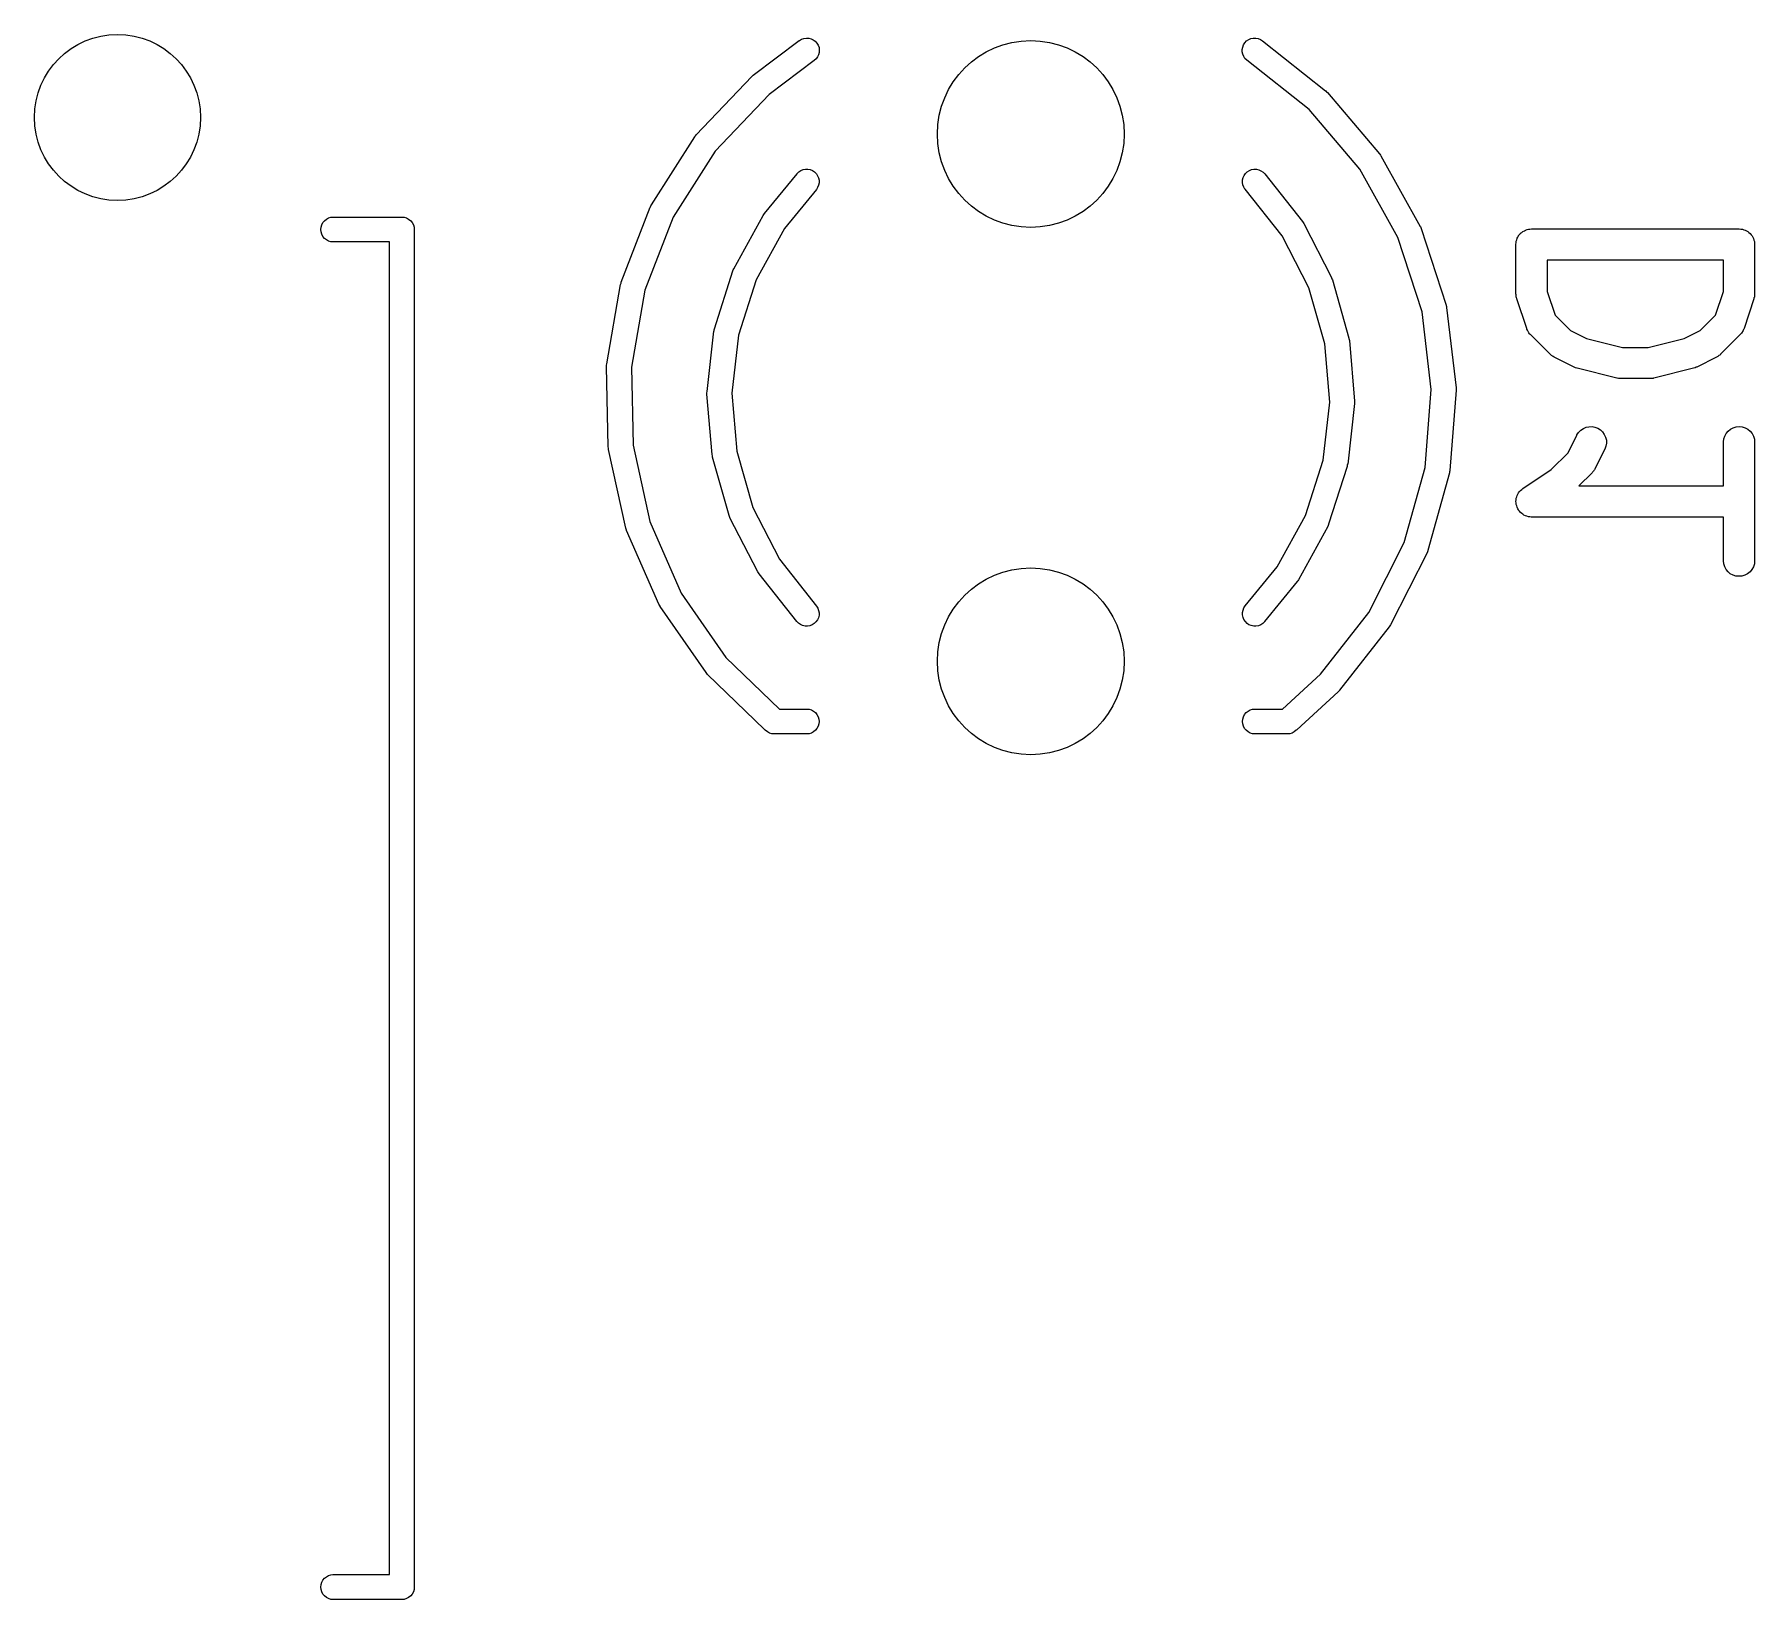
# Model space of a CAD drawing. Extents: x 140.2 to 175.1, y -102.6 to -62.2.
# Drawn here: x 163.6 to 171.89, y -71.37 to -63.83 of the extents above; entities that cross this region are included whole.
import ezdxf

# ---------------------------------------------------------------- set-up
doc = ezdxf.new("R2010")
doc.units = 0
doc.layers.add('BLACK', color=7, linetype='CONTINUOUS')

msp = doc.modelspace()

# ---------------------------------------------------------------- linework, layer by layer
at = {"layer": 'BLACK', "linetype": 'CONTINUOUS'}
for p, q in [((167.063, -64.026), (167.285, -63.8596)), ((167.285, -63.8596), (167.286, -63.8591)), ((167.286, -63.8591), (167.296, -63.8532)), ((167.296, -63.8532), (167.307, -63.8494)), ((167.307, -63.8494), (167.319, -63.8477)), ((167.319, -63.8477), (167.331, -63.8484)), ((167.331, -63.8484), (167.342, -63.8513)), ((167.342, -63.8513), (167.352, -63.8563)), ((167.352, -63.8563), (167.362, -63.8633)), ((167.362, -63.8633), (167.37, -63.872)), ((167.37, -63.872), (167.376, -63.8821)), ((167.376, -63.8821), (167.38, -63.8931)), ((169.419, -63.9022), (169.421, -63.8907)), ((169.421, -63.8907), (169.425, -63.8798)), ((169.425, -63.8798), (169.432, -63.8701)), ((169.432, -63.8701), (169.44, -63.8617)), ((169.44, -63.8617), (169.45, -63.8551)), ((169.45, -63.8551), (169.46, -63.8505)), ((169.46, -63.8505), (169.472, -63.848)), ((169.472, -63.848), (169.484, -63.8479)), ((169.484, -63.8479), (169.495, -63.85)), ((169.495, -63.85), (169.506, -63.8543)), ((169.506, -63.8543), (169.516, -63.8607)), ((169.516, -63.8607), (169.82, -64.102)), ((167.357, -63.9557), (167.139, -64.1191)), ((167.366, -63.9478), (167.357, -63.9557)), ((167.373, -63.9384), (167.366, -63.9478)), ((167.378, -63.9278), (167.373, -63.9384)), ((167.381, -63.9164), (167.378, -63.9278)), ((167.38, -63.8931), (167.381, -63.9047)), ((167.381, -63.9047), (167.381, -63.9164)), ((169.419, -63.9139), (169.419, -63.9022)), ((169.421, -63.9254), (169.419, -63.9139)), ((169.426, -63.9362), (169.421, -63.9254)), ((169.432, -63.9459), (169.426, -63.9362)), ((169.441, -63.9541), (169.432, -63.9459)), ((169.441, -63.9547), (169.441, -63.9541)), ((169.741, -64.1924), (169.441, -63.9547)), ((166.788, -64.314), (167.056, -64.0327)), ((167.056, -64.0321), (167.06, -64.0291)), ((167.056, -64.0327), (167.056, -64.0321)), ((167.06, -64.0291), (167.063, -64.026)), ((167.139, -64.1191), (166.879, -64.3925)), ((169.82, -64.102), (169.821, -64.1025)), ((169.821, -64.1025), (169.825, -64.1064)), ((169.825, -64.1064), (169.829, -64.1101)), ((169.829, -64.1101), (170.08, -64.406)), ((169.985, -64.4793), (169.741, -64.1924)), ((166.573, -64.6513), (166.781, -64.3233)), ((166.781, -64.3226), (166.785, -64.3183)), ((166.781, -64.3233), (166.781, -64.3226)), ((166.785, -64.3183), (166.788, -64.314)), ((166.879, -64.3925), (166.677, -64.7106)), ((170.08, -64.406), (170.081, -64.4066)), ((170.081, -64.4066), (170.084, -64.4112)), ((170.084, -64.4112), (170.087, -64.4156)), ((170.087, -64.4156), (170.276, -64.7547)), ((167.117, -64.6934), (167.274, -64.5009)), ((167.274, -64.5003), (167.283, -64.4921)), ((167.274, -64.5009), (167.274, -64.5003)), ((167.283, -64.4921), (167.292, -64.4857)), ((167.292, -64.4857), (167.303, -64.4813)), ((167.303, -64.4813), (167.315, -64.4791)), ((167.315, -64.4791), (167.326, -64.4792)), ((167.326, -64.4792), (167.338, -64.4816)), ((167.338, -64.4816), (167.349, -64.4861)), ((167.349, -64.4861), (167.358, -64.4926)), ((167.358, -64.4926), (167.367, -64.501)), ((167.367, -64.501), (167.373, -64.5107)), ((167.373, -64.5107), (167.378, -64.5215)), ((167.378, -64.5215), (167.38, -64.533)), ((167.38, -64.5447), (167.378, -64.5562)), ((167.38, -64.533), (167.38, -64.5447)), ((169.42, -64.5313), (169.423, -64.5199)), ((169.42, -64.543), (169.42, -64.5313)), ((169.422, -64.5546), (169.42, -64.543)), ((169.426, -64.5655), (169.422, -64.5546)), ((169.423, -64.5199), (169.428, -64.5092)), ((169.428, -64.5092), (169.434, -64.4996)), ((169.434, -64.4996), (169.443, -64.4916)), ((169.443, -64.4916), (169.453, -64.4853)), ((169.453, -64.4853), (169.464, -64.4811)), ((169.464, -64.4811), (169.475, -64.479)), ((169.475, -64.479), (169.487, -64.4793)), ((169.487, -64.4793), (169.498, -64.4818)), ((169.498, -64.4818), (169.509, -64.4865)), ((169.509, -64.4865), (169.519, -64.4932)), ((169.519, -64.4932), (169.527, -64.5016)), ((169.527, -64.5016), (169.709, -64.7312)), ((170.169, -64.8081), (169.985, -64.4793)), ((167.367, -64.5768), (167.213, -64.7651)), ((167.373, -64.567), (167.367, -64.5768)), ((167.378, -64.5562), (167.373, -64.567)), ((169.432, -64.5754), (169.426, -64.5655)), ((169.433, -64.5761), (169.432, -64.5754)), ((169.611, -64.8011), (169.433, -64.5761)), ((164.997, -64.7274), (165.007, -64.7199)), ((165.007, -64.7199), (165.017, -64.7143)), ((165.017, -64.7143), (165.028, -64.7109)), ((165.028, -64.7109), (165.037, -64.71)), ((165.037, -64.71), (165.367, -64.71)), ((165.367, -64.71), (165.37, -64.7097)), ((165.37, -64.7097), (165.373, -64.71)), ((165.373, -64.71), (165.373, -64.71)), ((165.373, -64.71), (165.382, -64.7109)), ((165.382, -64.7109), (165.393, -64.7143)), ((165.393, -64.7143), (165.403, -64.7199)), ((165.403, -64.7199), (165.413, -64.7274)), ((166.427, -65.0239), (166.567, -64.6617)), ((166.677, -64.7106), (166.541, -65.0617)), ((166.567, -64.6617), (166.568, -64.6609)), ((166.568, -64.6609), (166.57, -64.6561)), ((166.57, -64.6561), (166.573, -64.6513)), ((166.969, -64.9588), (167.111, -64.7024)), ((167.111, -64.7017), (167.114, -64.6976)), ((167.111, -64.7024), (167.111, -64.7017)), ((167.114, -64.6976), (167.117, -64.6934)), ((164.98, -64.77), (164.981, -64.7582)), ((164.981, -64.7818), (164.98, -64.77)), ((164.981, -64.7582), (164.984, -64.7469)), ((164.984, -64.7931), (164.981, -64.7818)), ((164.984, -64.7469), (164.99, -64.7365)), ((164.99, -64.8035), (164.984, -64.7931)), ((164.99, -64.7365), (164.997, -64.7274)), ((164.997, -64.8126), (164.99, -64.8035)), ((165.413, -64.7274), (165.42, -64.7365)), ((165.42, -64.7365), (165.426, -64.7469)), ((165.426, -64.7469), (165.429, -64.7582)), ((165.429, -64.7582), (165.43, -64.77)), ((165.43, -64.77), (165.43, -64.7729)), ((165.43, -64.7729), (165.43, -71.3071)), ((167.213, -64.7651), (167.077, -65.0116)), ((169.739, -65.0511), (169.611, -64.8011)), ((169.709, -64.7312), (169.709, -64.7319)), ((169.709, -64.7319), (169.712, -64.7365)), ((169.712, -64.7365), (169.715, -64.7411)), ((169.715, -64.7411), (169.848, -65.0015)), ((170.276, -64.7547), (170.277, -64.7555)), ((170.277, -64.7555), (170.279, -64.7605)), ((170.279, -64.7605), (170.281, -64.7654)), ((170.281, -64.7654), (170.401, -65.1349)), ((170.747, -64.8062), (170.75, -64.8)), ((170.75, -64.7995), (170.755, -64.7941)), ((170.75, -64.7998), (170.75, -64.7995)), ((170.75, -64.8), (170.75, -64.7998)), ((170.755, -64.7941), (170.76, -64.7887)), ((170.76, -64.7883), (170.765, -64.7839)), ((170.76, -64.7885), (170.76, -64.7883)), ((170.76, -64.7887), (170.76, -64.7885)), ((170.765, -64.7839), (170.771, -64.7794)), ((170.771, -64.7791), (170.778, -64.7759)), ((170.771, -64.7793), (170.771, -64.7791)), ((170.771, -64.7794), (170.771, -64.7793)), ((170.778, -64.7759), (170.784, -64.7726)), ((170.784, -64.7724), (170.791, -64.7704)), ((170.784, -64.7725), (170.784, -64.7724)), ((170.784, -64.7726), (170.784, -64.7725)), ((170.791, -64.7704), (170.798, -64.7683)), ((170.798, -64.7682), (170.805, -64.7676)), ((170.798, -64.7683), (170.798, -64.7682)), ((170.798, -64.7683), (170.798, -64.7683)), ((170.805, -64.7676), (170.812, -64.7669)), ((170.812, -64.7669), (171.812, -64.7669)), ((171.812, -64.7669), (171.813, -64.7669)), ((171.813, -64.7669), (171.813, -64.7669)), ((171.813, -64.7669), (171.813, -64.7669)), ((171.813, -64.7669), (171.813, -64.7669)), ((171.813, -64.7669), (171.82, -64.7677)), ((171.82, -64.7677), (171.827, -64.7684)), ((171.827, -64.7684), (171.828, -64.7685)), ((171.828, -64.7685), (171.828, -64.7685)), ((171.828, -64.7685), (171.835, -64.7707)), ((171.835, -64.7707), (171.841, -64.7728)), ((171.841, -64.7728), (171.842, -64.7729)), ((171.842, -64.7729), (171.842, -64.773)), ((171.842, -64.773), (171.848, -64.7764)), ((171.848, -64.7764), (171.854, -64.7797)), ((171.854, -64.7797), (171.855, -64.7799)), ((171.855, -64.7799), (171.855, -64.78)), ((171.855, -64.78), (171.86, -64.7846)), ((171.86, -64.7846), (171.866, -64.7891)), ((171.866, -64.7891), (171.866, -64.7893)), ((171.866, -64.7893), (171.866, -64.7894)), ((171.866, -64.7894), (171.87, -64.7949)), ((171.87, -64.7949), (171.875, -64.8004)), ((171.875, -64.8004), (171.875, -64.8006)), ((171.875, -64.8006), (171.875, -64.8008)), ((171.875, -64.8008), (171.878, -64.8071)), ((165.007, -64.8201), (164.997, -64.8126)), ((165.017, -64.8257), (165.007, -64.8201)), ((165.028, -64.8291), (165.017, -64.8257)), ((165.037, -64.83), (165.028, -64.8291)), ((165.31, -64.83), (165.037, -64.83)), ((165.31, -71.25), (165.31, -64.83)), ((170.285, -65.1663), (170.169, -64.8081)), ((170.737, -64.8409), (170.738, -64.8338)), ((170.737, -64.8414), (170.737, -64.8409)), ((170.737, -64.8419), (170.737, -64.8414)), ((170.737, -64.8414), (170.737, -64.8414)), ((170.737, -64.8414), (170.737, -64.8414)), ((170.737, -65.08), (170.737, -64.8419)), ((170.738, -64.8338), (170.739, -64.8268)), ((170.739, -64.8263), (170.741, -64.8196)), ((170.739, -64.8266), (170.739, -64.8263)), ((170.739, -64.8268), (170.739, -64.8266)), ((170.741, -64.8196), (170.743, -64.8128)), ((170.743, -64.8124), (170.747, -64.8062)), ((170.743, -64.8126), (170.743, -64.8124)), ((170.743, -64.8128), (170.743, -64.8126)), ((171.878, -64.8071), (171.882, -64.8133)), ((171.882, -64.8133), (171.882, -64.8136)), ((171.882, -64.8136), (171.882, -64.8138)), ((171.882, -64.8138), (171.884, -64.8206)), ((171.884, -64.8206), (171.886, -64.8273)), ((171.886, -64.8273), (171.886, -64.8276)), ((171.886, -64.8276), (171.886, -64.8278)), ((171.886, -64.8278), (171.887, -64.8349)), ((171.887, -64.8349), (171.887, -64.8419)), ((171.887, -64.8419), (171.887, -65.08)), ((166.876, -65.2485), (166.965, -64.9696)), ((166.965, -64.9688), (166.967, -64.9638)), ((166.965, -64.9696), (166.965, -64.9688)), ((166.967, -64.9638), (166.969, -64.9588)), ((170.887, -64.9169), (170.887, -65.0678)), ((171.737, -64.9169), (170.887, -64.9169)), ((171.737, -65.0678), (171.737, -64.9169)), ((166.357, -65.4177), (166.424, -65.0352)), ((166.424, -65.0343), (166.426, -65.0291)), ((166.424, -65.0352), (166.424, -65.0343)), ((166.426, -65.0291), (166.427, -65.0239)), ((167.077, -65.0116), (166.992, -65.2793)), ((169.816, -65.3212), (169.739, -65.0511)), ((169.848, -65.0015), (169.849, -65.0023)), ((169.849, -65.0023), (169.851, -65.0074)), ((169.851, -65.0074), (169.853, -65.0124)), ((169.853, -65.0124), (169.933, -65.2939)), ((166.541, -65.0617), (166.476, -65.4327)), ((170.401, -65.1349), (170.401, -65.1357)), ((170.401, -65.1357), (170.402, -65.141)), ((170.738, -65.0842), (170.737, -65.08)), ((170.738, -65.0884), (170.738, -65.0842)), ((170.739, -65.0915), (170.738, -65.0884)), ((170.739, -65.0946), (170.739, -65.0915)), ((170.74, -65.0986), (170.739, -65.0946)), ((170.741, -65.1027), (170.74, -65.0986)), ((170.741, -65.1037), (170.741, -65.1027)), ((170.789, -65.2466), (170.741, -65.1037)), ((170.887, -65.0678), (170.926, -65.1823)), ((171.699, -65.1823), (171.737, -65.0678)), ((171.884, -65.1037), (171.836, -65.2466)), ((171.886, -65.0956), (171.884, -65.0996)), ((171.884, -65.0996), (171.884, -65.1037)), ((171.887, -65.0894), (171.886, -65.0925)), ((171.886, -65.0925), (171.886, -65.0956)), ((171.887, -65.08), (171.887, -65.081)), ((171.887, -65.081), (171.887, -65.0852)), ((171.887, -65.0852), (171.887, -65.0894)), ((170.329, -65.5403), (170.285, -65.1663)), ((170.402, -65.141), (170.403, -65.1463)), ((170.403, -65.1463), (170.449, -65.532)), ((170.926, -65.1823), (171, -65.2565)), ((171.625, -65.2565), (171.699, -65.1823)), ((166.841, -65.5509), (166.873, -65.26)), ((166.873, -65.26), (166.874, -65.2592)), ((166.874, -65.2592), (166.875, -65.2538)), ((166.875, -65.2538), (166.876, -65.2485)), ((166.992, -65.2793), (166.96, -65.5585)), ((169.933, -65.2939), (169.933, -65.2947)), ((169.933, -65.2947), (169.934, -65.3)), ((169.934, -65.3), (169.935, -65.3054)), ((170.79, -65.2486), (170.789, -65.2466)), ((170.79, -65.2507), (170.79, -65.2486)), ((170.793, -65.2553), (170.79, -65.2507)), ((170.795, -65.2599), (170.793, -65.2553)), ((170.796, -65.2617), (170.795, -65.2599)), ((170.797, -65.2637), (170.796, -65.2617)), ((170.8, -65.2677), (170.797, -65.2637)), ((170.803, -65.2719), (170.8, -65.2677)), ((170.805, -65.2734), (170.803, -65.2719)), ((170.806, -65.2751), (170.805, -65.2734)), ((170.807, -65.2759), (170.806, -65.2751)), ((170.902, -65.3711), (170.807, -65.2759)), ((171, -65.2565), (171.077, -65.295)), ((171.077, -65.295), (171.25, -65.3383)), ((171.375, -65.3383), (171.548, -65.295)), ((171.548, -65.295), (171.625, -65.2565)), ((171.818, -65.2759), (171.723, -65.3711)), ((171.819, -65.2742), (171.818, -65.2759)), ((171.821, -65.2727), (171.819, -65.2742)), ((171.824, -65.2685), (171.821, -65.2727)), ((171.827, -65.2646), (171.824, -65.2685)), ((171.828, -65.2626), (171.827, -65.2646)), ((171.829, -65.2608), (171.828, -65.2626)), ((171.832, -65.2562), (171.829, -65.2608)), ((171.834, -65.2517), (171.832, -65.2562)), ((171.835, -65.2496), (171.834, -65.2517)), ((171.836, -65.2476), (171.835, -65.2496)), ((171.836, -65.2466), (171.836, -65.2476)), ((169.84, -65.6012), (169.816, -65.3212)), ((169.935, -65.3054), (169.96, -65.5972)), ((170.905, -65.3738), (170.902, -65.3711)), ((170.908, -65.3767), (170.905, -65.3738)), ((170.911, -65.3784), (170.908, -65.3767)), ((170.914, -65.3804), (170.911, -65.3784)), ((170.917, -65.3824), (170.914, -65.3804)), ((170.921, -65.3847), (170.917, -65.3824)), ((171.25, -65.3383), (171.375, -65.3383)), ((171.707, -65.3829), (171.703, -65.3852)), ((171.71, -65.381), (171.707, -65.3829)), ((171.713, -65.379), (171.71, -65.381)), ((171.715, -65.3774), (171.713, -65.379)), ((171.719, -65.3745), (171.715, -65.3774)), ((171.722, -65.3719), (171.719, -65.3745)), ((171.723, -65.3711), (171.722, -65.3719)), ((166.356, -65.4231), (166.357, -65.4177)), ((166.356, -65.4285), (166.356, -65.4231)), ((166.356, -65.4293), (166.356, -65.4285)), ((166.364, -65.8176), (166.356, -65.4293)), ((166.476, -65.4327), (166.484, -65.8092)), ((170.922, -65.3852), (170.921, -65.3847)), ((171.017, -65.4328), (170.922, -65.3852)), ((171.017, -65.4329), (171.017, -65.4328)), ((171.018, -65.4331), (171.017, -65.4329)), ((171.024, -65.4355), (171.018, -65.4331)), ((171.031, -65.438), (171.024, -65.4355)), ((171.031, -65.4381), (171.031, -65.438)), ((171.031, -65.4382), (171.031, -65.4381)), ((171.032, -65.4385), (171.031, -65.4382)), ((171.223, -65.4861), (171.032, -65.4385)), ((171.592, -65.4385), (171.402, -65.4861)), ((171.593, -65.4384), (171.592, -65.4385)), ((171.6, -65.4359), (171.593, -65.4383)), ((171.593, -65.4383), (171.593, -65.4384)), ((171.606, -65.4336), (171.6, -65.4359)), ((171.607, -65.4334), (171.606, -65.4336)), ((171.608, -65.4328), (171.607, -65.4333)), ((171.607, -65.4333), (171.607, -65.4334)), ((171.703, -65.3852), (171.608, -65.4328)), ((170.3, -65.9158), (170.329, -65.5403)), ((170.449, -65.5437), (170.419, -65.9309)), ((170.449, -65.532), (170.449, -65.5328)), ((170.449, -65.5328), (170.449, -65.5382)), ((170.449, -65.5382), (170.449, -65.5437)), ((171.224, -65.4863), (171.223, -65.4861)), ((171.225, -65.4867), (171.224, -65.4863)), ((171.231, -65.4874), (171.225, -65.4867)), ((171.237, -65.4882), (171.231, -65.4874)), ((171.239, -65.4882), (171.237, -65.4882)), ((171.24, -65.4883), (171.239, -65.4882)), ((171.241, -65.4883), (171.24, -65.4883)), ((171.384, -65.4883), (171.241, -65.4883)), ((171.385, -65.4882), (171.384, -65.4883)), ((171.386, -65.4883), (171.385, -65.4882)), ((171.392, -65.4875), (171.386, -65.4883)), ((171.398, -65.4869), (171.392, -65.4875)), ((171.4, -65.4865), (171.398, -65.4869)), ((171.401, -65.4863), (171.4, -65.4865)), ((171.402, -65.4861), (171.401, -65.4863)), ((166.84, -65.5563), (166.841, -65.5509)), ((166.84, -65.5618), (166.84, -65.5563)), ((166.84, -65.5626), (166.84, -65.5618)), ((166.865, -65.8543), (166.84, -65.5626)), ((166.96, -65.5585), (166.984, -65.8385)), ((169.808, -65.8805), (169.84, -65.6012)), ((169.959, -65.6089), (169.927, -65.8998)), ((169.96, -65.6034), (169.959, -65.6089)), ((169.96, -65.5972), (169.96, -65.598)), ((169.96, -65.598), (169.96, -65.6034)), ((170.989, -65.8451), (171.031, -65.7607)), ((171.031, -65.7598), (171.039, -65.7475)), ((171.031, -65.7607), (171.031, -65.7598)), ((171.039, -65.7475), (171.05, -65.737)), ((171.05, -65.737), (171.062, -65.7287)), ((171.062, -65.7287), (171.075, -65.7229)), ((171.075, -65.7229), (171.089, -65.7198)), ((171.089, -65.7198), (171.104, -65.7195)), ((171.104, -65.7195), (171.118, -65.7221)), ((171.118, -65.7221), (171.132, -65.7274)), ((171.132, -65.7274), (171.144, -65.7353)), ((171.144, -65.7353), (171.155, -65.7454)), ((171.155, -65.7454), (171.163, -65.7574)), ((171.163, -65.7574), (171.169, -65.7708)), ((171.169, -65.7708), (171.173, -65.7851)), ((171.173, -65.7851), (171.173, -65.7997)), ((171.737, -65.7932), (171.739, -65.7787)), ((171.737, -65.7943), (171.737, -65.7932)), ((171.737, -66.005), (171.737, -65.7943)), ((171.739, -65.7787), (171.743, -65.7647)), ((171.743, -65.7647), (171.75, -65.7519)), ((171.75, -65.7519), (171.76, -65.7407)), ((171.76, -65.7407), (171.771, -65.7315)), ((171.771, -65.7315), (171.784, -65.7247)), ((171.784, -65.7247), (171.798, -65.7206)), ((171.798, -65.7206), (171.813, -65.7193)), ((171.813, -65.7193), (171.827, -65.7208)), ((171.827, -65.7208), (171.841, -65.7251)), ((171.841, -65.7251), (171.854, -65.7321)), ((171.854, -65.7321), (171.866, -65.7414)), ((171.866, -65.7414), (171.875, -65.7528)), ((171.875, -65.7528), (171.882, -65.7657)), ((171.882, -65.7657), (171.886, -65.7797)), ((171.886, -65.7797), (171.887, -65.7943)), ((171.887, -65.7943), (171.887, -66.3657)), ((166.365, -65.823), (166.364, -65.8176)), ((166.365, -65.8284), (166.365, -65.823)), ((166.365, -65.8292), (166.365, -65.8284)), ((166.449, -66.2085), (166.365, -65.8292)), ((166.484, -65.8092), (166.565, -66.177)), ((166.866, -65.8597), (166.865, -65.8543)), ((166.866, -65.8651), (166.866, -65.8597)), ((166.867, -65.8659), (166.866, -65.8651)), ((166.947, -66.1473), (166.867, -65.8659)), ((166.984, -65.8385), (167.061, -66.1087)), ((169.723, -66.1482), (169.808, -65.8805)), ((170.907, -65.9265), (170.989, -65.8451)), ((171.165, -65.8278), (171.118, -65.9231)), ((171.17, -65.8142), (171.165, -65.8278)), ((171.173, -65.7997), (171.17, -65.8142)), ((169.924, -65.9112), (169.835, -66.1902)), ((169.925, -65.9059), (169.924, -65.9112)), ((169.926, -65.9006), (169.925, -65.9059)), ((169.927, -65.8998), (169.926, -65.9006)), ((170.199, -66.2785), (170.3, -65.9158)), ((170.417, -65.9424), (170.313, -66.3165)), ((170.418, -65.9371), (170.417, -65.9424)), ((170.419, -65.9317), (170.418, -65.9371)), ((170.419, -65.9309), (170.419, -65.9317)), ((170.771, -66.0176), (170.907, -65.9265)), ((171.104, -65.9426), (171.041, -66.005)), ((171.106, -65.9393), (171.104, -65.9426)), ((171.109, -65.9363), (171.106, -65.9393)), ((171.111, -65.9337), (171.109, -65.9363)), ((171.113, -65.9312), (171.111, -65.9337)), ((171.115, -65.9275), (171.113, -65.9312)), ((171.117, -65.924), (171.115, -65.9275)), ((171.118, -65.9231), (171.117, -65.924)), ((170.743, -66.0509), (170.747, -66.0445)), ((170.747, -66.0445), (170.75, -66.0382)), ((170.75, -66.0381), (170.755, -66.0327)), ((170.75, -66.0382), (170.75, -66.0381)), ((170.75, -66.0381), (170.75, -66.0381)), ((170.755, -66.0327), (170.759, -66.0269)), ((170.759, -66.0269), (170.759, -66.0268)), ((170.759, -66.0268), (170.76, -66.0268)), ((170.76, -66.0268), (170.765, -66.0224)), ((170.765, -66.0224), (170.771, -66.0176)), ((171.041, -66.005), (171.737, -66.005)), ((167.061, -66.1087), (167.189, -66.3588)), ((170.737, -66.0795), (170.738, -66.0721)), ((170.737, -66.0796), (170.737, -66.0795)), ((170.737, -66.0795), (170.737, -66.0795)), ((170.738, -66.087), (170.737, -66.0796)), ((170.738, -66.0721), (170.739, -66.065)), ((170.739, -66.0941), (170.738, -66.087)), ((170.739, -66.0649), (170.741, -66.0578)), ((170.739, -66.065), (170.739, -66.0649)), ((170.739, -66.065), (170.739, -66.065)), ((170.739, -66.0942), (170.739, -66.0941)), ((170.739, -66.0941), (170.739, -66.0941)), ((170.741, -66.101), (170.739, -66.0942)), ((170.741, -66.0578), (170.743, -66.051)), ((170.743, -66.1081), (170.741, -66.101)), ((170.743, -66.051), (170.743, -66.0509)), ((170.743, -66.051), (170.743, -66.051)), ((170.743, -66.1082), (170.743, -66.1081)), ((170.743, -66.1081), (170.743, -66.1081)), ((170.746, -66.1148), (170.743, -66.1082)), ((170.75, -66.1211), (170.746, -66.1148)), ((170.75, -66.1212), (170.75, -66.1211)), ((170.75, -66.1211), (170.75, -66.1211)), ((170.755, -66.1272), (170.75, -66.1212)), ((170.759, -66.1325), (170.755, -66.1272)), ((166.451, -66.2137), (166.449, -66.2085)), ((166.565, -66.177), (166.716, -66.522)), ((166.949, -66.1524), (166.947, -66.1473)), ((166.951, -66.1575), (166.949, -66.1524)), ((166.951, -66.1582), (166.951, -66.1575)), ((167.085, -66.4187), (166.951, -66.1582)), ((169.587, -66.3947), (169.723, -66.1482)), ((169.831, -66.201), (169.69, -66.4574)), ((169.833, -66.196), (169.831, -66.201)), ((169.835, -66.191), (169.833, -66.196)), ((169.835, -66.1902), (169.835, -66.191)), ((170.759, -66.1326), (170.759, -66.1325)), ((170.759, -66.1325), (170.759, -66.1325)), ((170.765, -66.1374), (170.759, -66.1326)), ((170.77, -66.1419), (170.765, -66.1374)), ((170.776, -66.1453), (170.77, -66.1419)), ((170.77, -66.1419), (170.77, -66.1419)), ((170.77, -66.1419), (170.77, -66.1419)), ((170.783, -66.1489), (170.776, -66.1453)), ((170.783, -66.149), (170.783, -66.1489)), ((170.79, -66.1511), (170.783, -66.149)), ((170.783, -66.149), (170.783, -66.149)), ((170.797, -66.1534), (170.79, -66.1511)), ((170.804, -66.1542), (170.797, -66.1534)), ((170.797, -66.1534), (170.797, -66.1534)), ((170.797, -66.1534), (170.797, -66.1534)), ((170.811, -66.155), (170.804, -66.1542)), ((170.812, -66.155), (170.811, -66.155)), ((170.811, -66.155), (170.811, -66.155)), ((170.811, -66.155), (170.811, -66.155)), ((170.811, -66.155), (170.811, -66.155)), ((171.737, -66.155), (170.812, -66.155)), ((171.737, -66.3657), (171.737, -66.155)), ((166.452, -66.2189), (166.451, -66.2137)), ((166.453, -66.2197), (166.452, -66.2189)), ((166.608, -66.5755), (166.453, -66.2197)), ((170.029, -66.6146), (170.199, -66.2785)), ((167.189, -66.3588), (167.367, -66.5837)), ((170.309, -66.3274), (170.133, -66.674)), ((170.311, -66.3223), (170.309, -66.3274)), ((170.313, -66.3173), (170.311, -66.3223)), ((170.313, -66.3165), (170.313, -66.3173)), ((171.739, -66.3803), (171.737, -66.3657)), ((171.887, -66.3668), (171.886, -66.3813)), ((171.887, -66.3657), (171.887, -66.3668)), ((167.088, -66.4233), (167.085, -66.4187)), ((167.091, -66.4279), (167.088, -66.4233)), ((167.091, -66.4286), (167.091, -66.4279)), ((167.273, -66.6582), (167.091, -66.4286)), ((169.433, -66.583), (169.587, -66.3947)), ((169.689, -66.4581), (169.686, -66.4622)), ((169.69, -66.4574), (169.689, -66.4581)), ((171.743, -66.3943), (171.739, -66.3803)), ((171.75, -66.4072), (171.743, -66.3943)), ((171.759, -66.4186), (171.75, -66.4072)), ((171.77, -66.4279), (171.759, -66.4186)), ((171.783, -66.4349), (171.77, -66.4279)), ((171.797, -66.4392), (171.783, -66.4349)), ((171.812, -66.4407), (171.797, -66.4392)), ((171.826, -66.4394), (171.812, -66.4407)), ((171.84, -66.4353), (171.826, -66.4394)), ((171.853, -66.4285), (171.84, -66.4353)), ((171.865, -66.4193), (171.853, -66.4285)), ((171.874, -66.4081), (171.865, -66.4193)), ((171.881, -66.3953), (171.874, -66.4081)), ((171.886, -66.3813), (171.881, -66.3953)), ((166.716, -66.522), (166.931, -66.8312)), ((169.683, -66.4664), (169.526, -66.6589)), ((169.686, -66.4622), (169.683, -66.4664)), ((166.611, -66.5802), (166.608, -66.5755)), ((166.614, -66.585), (166.611, -66.5802)), ((166.614, -66.5857), (166.614, -66.585)), ((166.836, -66.9046), (166.614, -66.5857)), ((167.367, -66.5837), (167.368, -66.5844)), ((167.368, -66.5844), (167.374, -66.5943)), ((167.374, -66.5943), (167.378, -66.6053)), ((167.378, -66.6053), (167.38, -66.6168)), ((167.38, -66.6168), (167.38, -66.6285)), ((169.42, -66.6151), (169.423, -66.6036)), ((169.42, -66.6268), (169.42, -66.6151)), ((169.423, -66.6383), (169.42, -66.6268)), ((169.423, -66.6036), (169.427, -66.5928)), ((169.427, -66.5928), (169.433, -66.583)), ((169.796, -66.9119), (170.029, -66.6146)), ((167.281, -66.6666), (167.273, -66.6582)), ((167.291, -66.6733), (167.281, -66.6666)), ((167.301, -66.678), (167.291, -66.6733)), ((167.313, -66.6805), (167.301, -66.678)), ((167.325, -66.6808), (167.313, -66.6805)), ((167.336, -66.6788), (167.325, -66.6808)), ((167.347, -66.6745), (167.336, -66.6788)), ((167.357, -66.6683), (167.347, -66.6745)), ((167.365, -66.6602), (167.357, -66.6683)), ((167.372, -66.6506), (167.365, -66.6602)), ((167.377, -66.64), (167.372, -66.6506)), ((167.38, -66.6285), (167.377, -66.64)), ((169.427, -66.6491), (169.423, -66.6383)), ((169.434, -66.6589), (169.427, -66.6491)), ((169.442, -66.6672), (169.434, -66.6589)), ((169.451, -66.6737), (169.442, -66.6672)), ((169.462, -66.6783), (169.451, -66.6737)), ((169.474, -66.6806), (169.462, -66.6783)), ((169.485, -66.6807), (169.474, -66.6806)), ((169.497, -66.6785), (169.485, -66.6807)), ((169.508, -66.6741), (169.497, -66.6785)), ((169.518, -66.6677), (169.508, -66.6741)), ((169.526, -66.6595), (169.518, -66.6677)), ((169.526, -66.6589), (169.526, -66.6595)), ((170.127, -66.6839), (169.888, -66.9898)), ((170.13, -66.6793), (170.127, -66.6839)), ((170.133, -66.6747), (170.13, -66.6793)), ((170.133, -66.674), (170.133, -66.6747)), ((166.931, -66.8312), (167.189, -67.08)), ((166.839, -66.9087), (166.836, -66.9046)), ((166.843, -66.9129), (166.839, -66.9087)), ((166.843, -66.9135), (166.843, -66.9129)), ((167.118, -67.1785), (166.843, -66.9135)), ((169.612, -67.08), (169.796, -66.9119)), ((169.881, -66.9972), (169.681, -67.1797)), ((169.884, -66.9938), (169.881, -66.9972)), ((169.887, -66.9905), (169.884, -66.9938)), ((169.888, -66.9898), (169.887, -66.9905)), ((167.189, -67.08), (167.323, -67.08)), ((167.323, -67.08), (167.332, -67.0809)), ((167.332, -67.0809), (167.343, -67.0843)), ((167.343, -67.0843), (167.353, -67.0899)), ((167.353, -67.0899), (167.363, -67.0974)), ((167.363, -67.0974), (167.37, -67.1065)), ((167.37, -67.1065), (167.376, -67.1169)), ((167.376, -67.1169), (167.379, -67.1282)), ((169.421, -67.1282), (169.424, -67.1169)), ((169.424, -67.1169), (169.43, -67.1065)), ((169.43, -67.1065), (169.437, -67.0974)), ((169.437, -67.0974), (169.447, -67.0899)), ((169.447, -67.0899), (169.457, -67.0843)), ((169.457, -67.0843), (169.468, -67.0809)), ((169.468, -67.0809), (169.477, -67.08)), ((169.477, -67.08), (169.612, -67.08)), ((167.121, -67.1826), (167.118, -67.1785)), ((167.131, -67.1901), (167.121, -67.1826)), ((167.141, -67.1957), (167.131, -67.1901)), ((167.152, -67.1991), (167.141, -67.1957)), ((167.161, -67.2), (167.152, -67.1991)), ((167.323, -67.2), (167.161, -67.2)), ((167.332, -67.1991), (167.323, -67.2)), ((167.343, -67.1957), (167.332, -67.1991)), ((167.353, -67.1901), (167.343, -67.1957)), ((167.363, -67.1826), (167.353, -67.1901)), ((167.37, -67.1735), (167.363, -67.1826)), ((167.376, -67.1631), (167.37, -67.1735)), ((167.379, -67.1518), (167.376, -67.1631)), ((167.379, -67.1282), (167.38, -67.14)), ((167.38, -67.14), (167.379, -67.1518)), ((169.42, -67.14), (169.421, -67.1282)), ((169.421, -67.1518), (169.42, -67.14)), ((169.424, -67.1631), (169.421, -67.1518)), ((169.43, -67.1735), (169.424, -67.1631)), ((169.437, -67.1826), (169.43, -67.1735)), ((169.447, -67.1901), (169.437, -67.1826)), ((169.457, -67.1957), (169.447, -67.1901)), ((169.468, -67.1991), (169.457, -67.1957)), ((169.477, -67.2), (169.468, -67.1991)), ((169.639, -67.2), (169.477, -67.2)), ((169.648, -67.1991), (169.639, -67.2)), ((169.659, -67.1957), (169.648, -67.1991)), ((169.669, -67.1901), (169.659, -67.1957)), ((169.679, -67.1826), (169.669, -67.1901)), ((169.681, -67.1797), (169.679, -67.1826)), ((164.99, -71.2765), (164.997, -71.2674)), ((164.997, -71.2674), (165.007, -71.2599)), ((165.007, -71.2599), (165.017, -71.2543)), ((165.017, -71.2543), (165.028, -71.2509)), ((165.028, -71.2509), (165.037, -71.25)), ((165.037, -71.25), (165.31, -71.25)), ((164.98, -71.31), (164.981, -71.2982)), ((164.981, -71.3218), (164.98, -71.31)), ((164.981, -71.2982), (164.984, -71.2869)), ((164.984, -71.3331), (164.981, -71.3218)), ((164.984, -71.2869), (164.99, -71.2765)), ((164.99, -71.3435), (164.984, -71.3331)), ((164.997, -71.3526), (164.99, -71.3435)), ((165.42, -71.3435), (165.413, -71.3526)), ((165.426, -71.3331), (165.42, -71.3435)), ((165.429, -71.3218), (165.426, -71.3331)), ((165.43, -71.3129), (165.429, -71.3218)), ((165.43, -71.3071), (165.43, -71.31)), ((165.43, -71.31), (165.43, -71.3129)), ((165.007, -71.3601), (164.997, -71.3526)), ((165.017, -71.3657), (165.007, -71.3601)), ((165.028, -71.3691), (165.017, -71.3657)), ((165.037, -71.37), (165.028, -71.3691)), ((165.367, -71.37), (165.037, -71.37)), ((165.37, -71.3703), (165.367, -71.37)), ((165.382, -71.3691), (165.37, -71.3703)), ((165.393, -71.3657), (165.382, -71.3691)), ((165.403, -71.3601), (165.393, -71.3657)), ((165.413, -71.3526), (165.403, -71.3601))]:
    msp.add_line(p, q, dxfattribs=at)
at = {"layer": 'BLACK'}
for centre, radius in [((164, -64.23), 0.4), ((168.4, -64.31), 0.45), ((168.4, -66.85), 0.45)]:
    msp.add_circle(centre, radius, dxfattribs=at)

doc.saveas('drawing.dxf')
